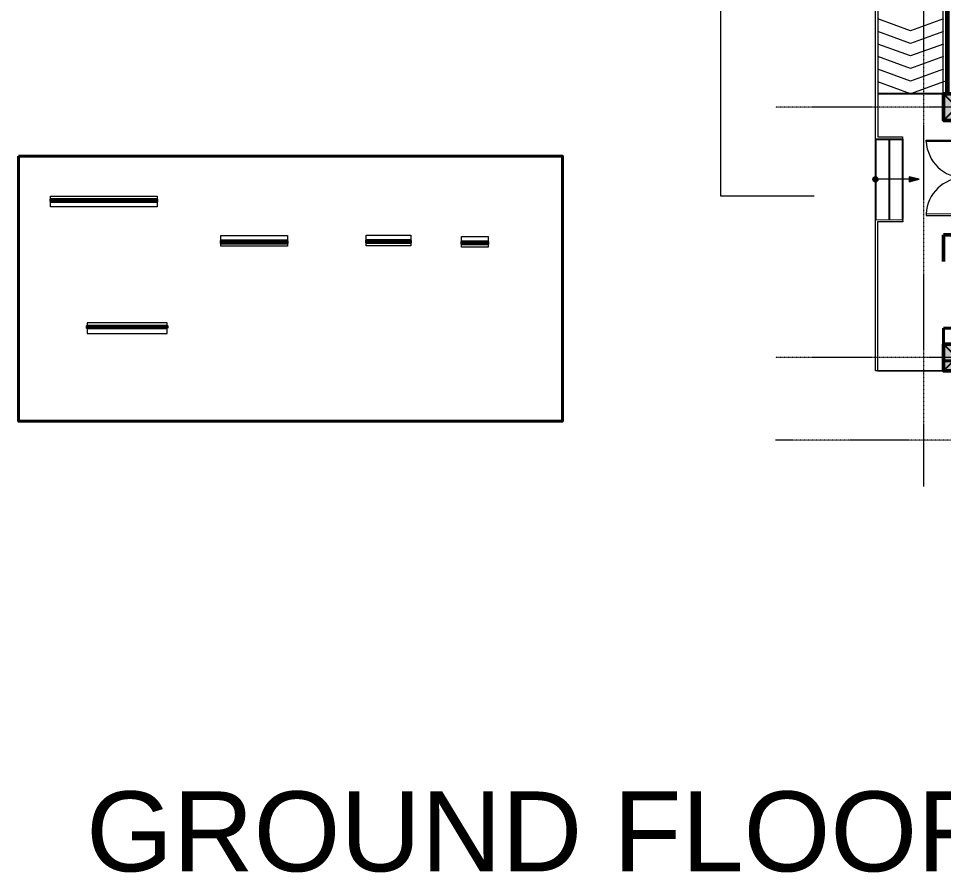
# Model space of a CAD drawing. Header units: millimetres. Extents: x 2399484 to 3337895, y 3598750 to 3969149.
# Drawn here: x 2439508 to 2460340, y 3868890 to 3888119 of the extents above; entities that cross this region are included whole.
import ezdxf

# ---------------------------------------------------------------- set-up
doc = ezdxf.new("R2010")
doc.units = ezdxf.units.MM
doc.header["$MEASUREMENT"] = 0
doc.linetypes.add('CENTER', pattern=[2, 1.25, -0.25, 0.25, -0.25])
for name, color, linetype, lineweight in [('0newfurnture', 30, 'Continuous', 15), ('centreline', 52, 'CENTER', 5), ('Column-0.5', 14, 'Continuous', 50), ('Dimension- 0.15', 114, 'Continuous', 15), ('Dimension-137.5', 86, 'Continuous', 13), ('door', 41, 'Continuous', 5), ('Door Opening-0.09', 253, 'Continuous', 9), ('Hatch', 9, 'Continuous', 9), ('hatch-1', 53, 'Continuous', 15), ('Railing', 73, 'Continuous', 20), ('Sill Level', 140, 'Continuous', 20), ('stairs', 6, 'Continuous', 25), ('TXT', 7, 'Continuous', 25), ('WALL 0.2', 7, 'Continuous', 20), ('wall 0.4', 7, 'Continuous', 40), ('Wall-0.5', 7, 'Continuous', 50), ('WINDOW', 152, 'Continuous', 30), ('Windows Plan', 152, 'Continuous', 35)]:
    doc.layers.add(name, color=color, linetype=linetype, lineweight=lineweight)
doc.styles.add('ARIAL', font='arial.ttf')

# ---------------------------------------------------------------- blocks, each defined once
blk = doc.blocks.new('MAIN DOOR')
at = {"layer": 'door', "ltscale": 1000}
for points in [[(2313.47, 188.53), (2347.4, 188.53), (2347.4, 187.28), (2313.47, 187.28)], [(2381.32, 188.53), (2348.88, 188.53), (2348.88, 187.28), (2381.32, 187.28)]]:
    blk.add_lwpolyline(points, close=True, dxfattribs=at)
for points in [[(2346.08, 190.6), (2346.08, 188.53)], [(2348.88, 188.12), (2347.4, 188.12), (2347.4, 188.53), (2346.08, 188.53), (2346.08, 190.6), (2350.2, 190.6)], [(2347.4, 188.12), (2348.88, 188.12), (2348.88, 188.53), (2350.2, 188.53), (2350.2, 190.6), (2346.08, 190.6)], [(2350.2, 190.6), (2350.2, 188.53)], [(2313.41, 120.66), (2347.33, 120.66), (2347.33, 121.91), (2313.41, 121.91), (2313.41, 120.66)], [(2348.82, 121.07), (2347.33, 121.07), (2347.33, 120.66), (2346.01, 120.66), (2346.01, 118.6), (2350.14, 118.6)], [(2347.33, 121.07), (2348.82, 121.07), (2348.82, 120.66), (2350.14, 120.66), (2350.14, 118.6), (2346.01, 118.6)], [(2346.01, 118.6), (2346.01, 120.66)], [(2381.26, 120.66), (2348.82, 120.66), (2348.82, 121.91), (2381.26, 121.91), (2381.26, 120.66)], [(2350.14, 118.6), (2350.14, 120.66)]]:
    blk.add_lwpolyline(points, dxfattribs=at)
at = {"layer": 'Door Opening-0.09', "ltscale": 1000}
for centre, radius, start, end in [((2347.4, 188.53), 33.94, 182.11678, 357.88255), ((2347.33, 120.66), 33.95, 2.11669, 177.88264)]:
    blk.add_arc(centre, radius, start, end, dxfattribs=at)
at = {"layer": 'WINDOW', "ltscale": 5}
blk.add_line((2350.14, 190.6), (2350.14, 190.6), dxfattribs=at)
blk = doc.blocks.new('2ft column')
at = {"layer": 'Hatch', "ltscale": 5}
h = blk.add_hatch(color=256, dxfattribs=at)
h.dxf.hatch_style = 1
h.paths.add_polyline_path([(2207385, 4176559), (2207985, 4176559), (2207985, 4175959), (2207385, 4175959)])
at = {"layer": 'Column-0.5', "ltscale": 5}
blk.add_lwpolyline([(2207385, 4176559), (2207985, 4176559), (2207985, 4175959), (2207385, 4175959)], close=True, dxfattribs=at)
at = {"layer": 'Defpoints', "ltscale": 5}
for points in [[(2207985, 4176559), (2207385, 4175959)], [(2207985, 4175959), (2207385, 4176559)]]:
    blk.add_lwpolyline(points, dxfattribs=at)
blk = doc.blocks.new('main grid')
at = {"layer": 'centreline', "ltscale": 5}
for p, q in [((2541411, 4018930), (2541411, 3976624)), ((2559988, 3985172), (2538074, 3985172)), ((2559988, 3979531), (2538074, 3979531))]:
    blk.add_line(p, q, dxfattribs=at)
at = {"layer": 'Hatch'}
for p in [(334476, -191087), (334476, -196728)]:
    blk.add_blockref('2ft column', p, dxfattribs=at)
blk = doc.blocks.new('IP1')
at = {"layer": 'WALL 0.2', "ltscale": 5}
for points in [[(2535111, 3946693), (2535111, 3948793), (2539161, 3948793)], [(2539161, 3948793), (2540236, 3948793), (2540236, 3946693)], [(2539361, 3947293), (2540236, 3946693), (2541111, 3947293)]]:
    blk.add_lwpolyline(points, dxfattribs=at)
blk = doc.blocks.new('w1')
at = {"layer": 'Sill Level'}
blk.add_lwpolyline([(2460641, 3827503), (2460641, 3825103), (2460401, 3825103), (2460401, 3827503)], close=True, dxfattribs=at)
at = {"layer": 'Windows Plan'}
blk.add_lwpolyline([(2460521, 3825103), (2460521, 3827503), (2460473, 3827503), (2460473, 3825103)], close=True, dxfattribs=at)
blk = doc.blocks.new('w2')
at = {"layer": 'Sill Level'}
blk.add_lwpolyline([(2444138, 3818930), (2445638, 3818930), (2445638, 3818690), (2444138, 3818690)], close=True, dxfattribs=at)
at = {"layer": 'Windows Plan'}
blk.add_lwpolyline([(2445638, 3818810), (2444138, 3818810), (2444138, 3818762), (2445638, 3818762)], close=True, dxfattribs=at)
blk = doc.blocks.new('v1')
at = {"layer": 'Sill Level'}
blk.add_lwpolyline([(2446591, 3818940), (2447591, 3818940), (2447591, 3818700), (2446591, 3818700)], close=True, dxfattribs=at)
at = {"layer": 'Windows Plan'}
blk.add_lwpolyline([(2447591, 3818820), (2446591, 3818820), (2446591, 3818772), (2447591, 3818772)], close=True, dxfattribs=at)
blk = doc.blocks.new('v2')
at = {"layer": 'Sill Level'}
blk.add_lwpolyline([(2448277, 3818910), (2448877, 3818910), (2448877, 3818670), (2448277, 3818670)], close=True, dxfattribs=at)
at = {"layer": 'Windows Plan'}
blk.add_lwpolyline([(2448877, 3818790), (2448277, 3818790), (2448277, 3818743), (2448877, 3818743)], close=True, dxfattribs=at)
blk = doc.blocks.new('v18')
at = {"layer": 'Sill Level'}
blk.add_lwpolyline([(2462914, 3850453), (2464714, 3850453), (2464714, 3850693), (2462914, 3850693)], close=True, dxfattribs=at)
at = {"layer": 'Windows Plan'}
blk.add_lwpolyline([(2464714, 3850573), (2462914, 3850573), (2462914, 3850620), (2464714, 3850620)], close=True, dxfattribs=at)

msp = doc.modelspace()

# ---------------------------------------------------------------- hatches: boundary and pattern name
at = {"layer": 'Dimension- 0.15', "ltscale": 5}
h = msp.add_hatch(dxfattribs=at)
h.set_pattern_fill('ANSI31', color=256, scale=25.555556)
h.set_pattern_definition([(45, (340291.811, 4679707.3503), (-2.258813329, 2.258813329), [])])
h.paths.add_polyline_path([(2458807, 3884438.4), (2458807, 3884497.5), (2458747.9, 3884497.5, 0.4142136)])
h.paths.add_polyline_path([(2458807, 3884438.4, 0.4142136), (2458866.1, 3884497.5), (2458807, 3884497.5)])
h.paths.add_polyline_path([(2458807, 3884497.5), (2458866.1, 3884497.5, 0.4142136), (2458807, 3884556.6)])
h.paths.add_polyline_path([(2458747.9, 3884497.5), (2458807, 3884497.5), (2458807, 3884556.6, 0.4142136)])

# ---------------------------------------------------------------- linework, layer by layer
at = {"layer": 'centreline', "ltscale": 5}
msp.add_line((2484358.3, 3878625.2), (2456553.9, 3878625.2), dxfattribs=at)
at = {"layer": 'Dimension- 0.15', "ltscale": 5}
for p, q in [((2459565.9, 3884555), (2459565.9, 3884440)), ((2459795.9, 3884497.5), (2459565.9, 3884555)), ((2459565.9, 3884440), (2459795.9, 3884497.5))]:
    msp.add_line(p, q, dxfattribs=at)
msp.add_lwpolyline([(2459565.9, 3884497.5), (2458807, 3884497.5)], dxfattribs=at)
msp.add_circle((2458807, 3884497.5), 59.1, dxfattribs=at)
msp.add_solid([(2459565.9, 3884555), (2459795.9, 3884497.5), (2459565.9, 3884440)], dxfattribs=at)
at = {"layer": 'Dimension-137.5', "ltscale": 5}
msp.add_line((2459565.9, 3884497.5), (2459795.9, 3884497.5), dxfattribs=at)
at = {"layer": 'hatch-1', "color": 4, "lineweight": 0, "ltscale": 5}
for points in [[(2460340.3, 3888111.4), (2459599.2, 3887842.6), (2458858.1, 3888111.4)], [(2460340.3, 3887827.9), (2459599.2, 3887559.1), (2458858.1, 3887827.9)], [(2460340.3, 3887544.4), (2459599.2, 3887275.6), (2458858.1, 3887544.4)], [(2460340.3, 3887260.9), (2459599.2, 3886992.2), (2458858.1, 3887260.9)], [(2460340.3, 3886977.4), (2459599.2, 3886708.7), (2458858.1, 3886977.4)], [(2460365.9, 3886703.2), (2459599.2, 3886425.2), (2458858.1, 3886693.9)]]:
    msp.add_lwpolyline(points, dxfattribs=at)
at = {"layer": 'Railing', "ltscale": 5}
msp.add_lwpolyline([(2458807, 3892526.4), (2458858.1, 3892526.4), (2458858.1, 3885453.1), (2459420.3, 3885453.1), (2459420.3, 3885402), (2458807, 3885402)], close=True, dxfattribs=at)
msp.add_lwpolyline([(2460340.3, 3880185.4), (2458807, 3880185.4), (2458807, 3883588.7), (2459420.3, 3883593), (2459420.7, 3883543), (2458857, 3883539), (2458857, 3880185.4), (2460340.3, 3880185.4)], dxfattribs=at)
at = {"layer": 'stairs', "ltscale": 5}
for p, q in [((2460340.3, 3886425.2), (2458858.1, 3886425.2)), ((2458807, 3885402), (2458807, 3883588.7)), ((2459113.6, 3885402), (2459113.6, 3883588.7))]:
    msp.add_line(p, q, dxfattribs=at)
for points in [[(2458807, 3885402), (2459420.3, 3885402)], [(2459420.3, 3885402), (2459420.3, 3883593)]]:
    msp.add_lwpolyline(points, dxfattribs=at)
at = {"layer": 'wall 0.4', "ltscale": 5}
for p, q in [((2460340.3, 3883014.2), (2460340.3, 3882944.4)), ((2460340.3, 3880814.8), (2460340.3, 3880784.2))]:
    msp.add_line(p, q, dxfattribs=at)
for points in [[(2439508, 3885021), (2451757, 3885021), (2451757, 3879048.4), (2439508, 3879048.4)], [(2460340.3, 3881144.4), (2460570.3, 3881144.4), (2460570.3, 3880784.2), (2460340.3, 3880784.2)]]:
    msp.add_lwpolyline(points, close=True, dxfattribs=at)
for points in [[(2460340.3, 3880414.2), (2464032, 3880414.2)], [(2460340.3, 3880184.2), (2464032, 3880184.2)]]:
    msp.add_lwpolyline(points, dxfattribs=at)
at = {"layer": 'Wall-0.5', "ltscale": 5}
for p, q in [((2460340.3, 3882644.4), (2460340.3, 3883244.2)), ((2460340.3, 3883244.2), (2464032, 3883244.2))]:
    msp.add_line(p, q, dxfattribs=at)

# ---------------------------------------------------------------- block references
at = {"layer": '0newfurnture', "ltscale": 5}
msp.add_blockref('main grid', (-81520.5, -99046.7), dxfattribs=at)
at = {"layer": 'Door Opening-0.09', "xscale": 24.99999476371197, "yscale": 24.99999476371197, "zscale": 24.99999476371197, "rotation": 0.04973594237714499}
msp.add_blockref('MAIN DOOR', (2402120.3, 3880618.8), dxfattribs=at)
at = {"layer": 'wall 0.4'}
for name, p, rotation in [('IP1', (6404118.6, 1349003.7), 90), ('w1', (-1384872.4, 6344517.8), 270)]:
    msp.add_blockref(name, p, dxfattribs=dict(at, rotation=rotation))
for name, p in [('w1', (-70.7, 61315.2)), ('w2', (-70.7, 64301)), ('v1', (749.8, 64301)), ('v2', (1204.8, 64301)), ('v18', (-21857.7, 30576.8))]:
    msp.add_blockref(name, p, dxfattribs=at)

# ---------------------------------------------------------------- texts
at = {"layer": 'TXT', "color": 244, "ltscale": 20, "true_color": 0x991b1e, "insert": (2441030.6, 3869802.4), "char_height": 2100, "width": 102139.87, "attachment_point": 4, "rotation": 0.0002, "style": 'ARIAL'}
msp.add_mtext('{\\H0.85714x;GROUND FLOOR PLAN}', dxfattribs=at)

doc.saveas('drawing.dxf')
